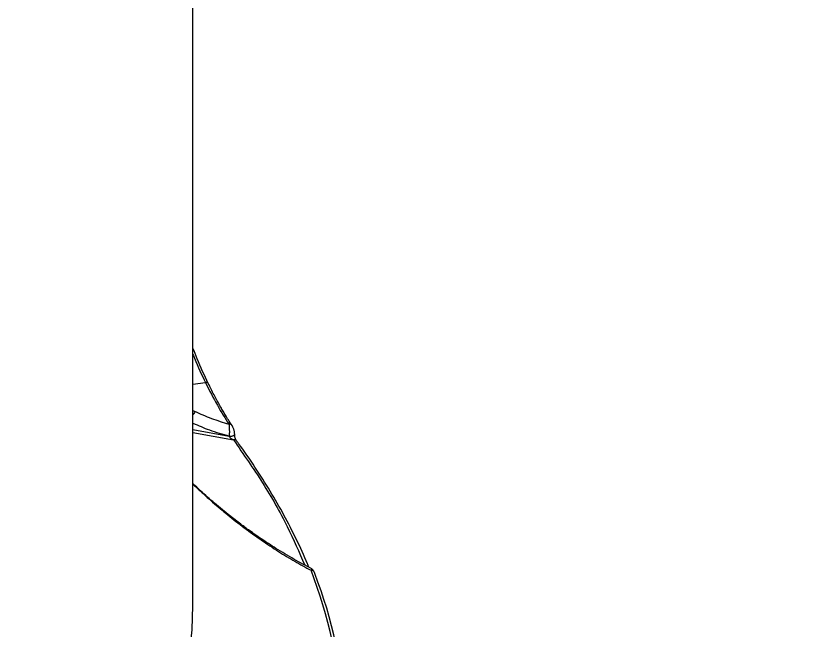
# Model space of a CAD drawing. Header units: millimetres. Extents: x -6332 to 8932, y -6739 to 7096.
# Drawn here: x -1508 to -1311.8, y -1421.5 to -1270.2 of the extents above; entities that cross this region are included whole.
import ezdxf

# ---------------------------------------------------------------- set-up
doc = ezdxf.new("R2010")
doc.units = ezdxf.units.MM
for name, color, linetype in [('DIKOM_ОБЪЕКТ', 7, 'Continuous'), ('DIKOM_РАЗМЕР_ЗОНА', 7, 'Continuous'), ('DIKOM_РАЗМЕР_ОБЪЕКТА', 7, 'Continuous')]:
    doc.layers.add(name, color=color, linetype=linetype)
doc.styles.add('style1', font='arial.ttf', dxfattribs={"width": 0.8})
doc.dimstyles.new('1-50', dxfattribs={"dimtxt": 300, "dimasz": 200, "dimexe": 100, "dimexo": 0, "dimgap": 100, "dimtad": 1, "dimtxsty": 'style1', "dimcen": 200, "dimclrd": 7, "dimclre": 7, "dimclrt": 7, "dimadec": 1, "dimazin": 2, "dimtfac": 1, "dimtmove": 0, "dimatfit": 2, "dimfxl": 0, "dimlwd": 25, "dimlwe": 18, "dimarcsym": 0})

# ---------------------------------------------------------------- blocks, each defined once
blk = doc.blocks.new('*D9')
at = {"layer": 'Defpoints', "color": 0, "transparency": 16777216}
for p in [(777.17, 5593.97), (-4228.73, -3389.78), (7301.72, -3389.78)]:
    blk.add_point(p, dxfattribs=at)
at = {"layer": 'DIKOM_РАЗМЕР_ОБЪЕКТА', "color": 7, "lineweight": 18, "transparency": 16777216}
for p, q in [((777.17, 5593.97), (7401.72, 5593.97)), ((-4228.73, -3389.78), (7401.72, -3389.78))]:
    blk.add_line(p, q, dxfattribs=at)
at = {"layer": 'DIKOM_РАЗМЕР_ОБЪЕКТА', "color": 7, "lineweight": 25, "transparency": 16777216}
blk.add_line((7301.72, 5393.97), (7301.72, -3189.78), dxfattribs=at)
at = {"layer": 'DIKOM_РАЗМЕР_ОБЪЕКТА', "color": 7, "transparency": 16777216}
for points in [[(7268.39, 5393.97), (7335.06, 5393.97), (7301.72, 5593.97)], [(7268.39, -3189.78), (7335.06, -3189.78), (7301.72, -3389.78)]]:
    blk.add_solid(points, dxfattribs=at)
at = {"layer": 'DIKOM_РАЗМЕР_ОБЪЕКТА', "color": 7, "transparency": 16777216, "insert": (7048.55, 1153.71), "char_height": 300, "attachment_point": 5, "rotation": 90, "style": 'style1'}
blk.add_mtext('9000', dxfattribs=at)
blk = doc.blocks.new('*D10')
at = {"layer": 'Defpoints', "color": 0, "transparency": 16777216}
for p in [(4034.78, 3636.59), (-4490.85, -1960.46), (4034.78, -5533.39)]:
    blk.add_point(p, dxfattribs=at)
at = {"layer": 'DIKOM_РАЗМЕР_ОБЪЕКТА', "color": 7, "lineweight": 18, "transparency": 16777216}
for p, q in [((4034.78, 3636.59), (4034.78, -5633.39)), ((-4490.85, -1960.46), (-4490.85, -5633.39))]:
    blk.add_line(p, q, dxfattribs=at)
at = {"layer": 'DIKOM_РАЗМЕР_ОБЪЕКТА', "color": 7, "lineweight": 25, "transparency": 16777216}
blk.add_line((-4290.85, -5533.39), (3834.78, -5533.39), dxfattribs=at)
at = {"layer": 'DIKOM_РАЗМЕР_ОБЪЕКТА', "color": 7, "transparency": 16777216}
for points in [[(-4290.85, -5500.05), (-4290.85, -5566.72), (-4490.85, -5533.39)], [(3834.78, -5500.05), (3834.78, -5566.72), (4034.78, -5533.39)]]:
    blk.add_solid(points, dxfattribs=at)
at = {"layer": 'DIKOM_РАЗМЕР_ОБЪЕКТА', "color": 7, "transparency": 16777216, "insert": (308.03, -5280.21), "char_height": 300, "attachment_point": 5, "style": 'style1'}
blk.add_mtext('8500', dxfattribs=at)
blk = doc.blocks.new('*D11')
at = {"layer": 'Defpoints', "color": 0, "transparency": 16777216}
for p in [(1114.35, 7096.35), (-4349.59, -4627.34), (8831.76, -4627.34)]:
    blk.add_point(p, dxfattribs=at)
at = {"layer": 'DIKOM_РАЗМЕР_ЗОНА', "color": 7, "lineweight": 18, "transparency": 16777216}
for p, q in [((1114.35, 7096.35), (8931.76, 7096.35)), ((-4349.59, -4627.34), (8931.76, -4627.34))]:
    blk.add_line(p, q, dxfattribs=at)
at = {"layer": 'DIKOM_РАЗМЕР_ЗОНА', "color": 7, "lineweight": 25, "transparency": 16777216}
blk.add_line((8831.76, 6896.35), (8831.76, -4427.34), dxfattribs=at)
at = {"layer": 'DIKOM_РАЗМЕР_ЗОНА', "color": 7, "transparency": 16777216}
for points in [[(8798.42, 6896.35), (8865.09, 6896.35), (8831.76, 7096.35)], [(8798.42, -4427.34), (8865.09, -4427.34), (8831.76, -4627.34)]]:
    blk.add_solid(points, dxfattribs=at)
at = {"layer": 'DIKOM_РАЗМЕР_ЗОНА', "color": 7, "transparency": 16777216, "insert": (8578.59, 1308.2), "char_height": 300, "attachment_point": 5, "rotation": 90, "style": 'style1'}
blk.add_mtext('11750', dxfattribs=at)
blk = doc.blocks.new('*D12')
at = {"layer": 'Defpoints', "color": 0, "transparency": 16777216}
for p in [(6134.38, 3354.85), (-6332, -2644.93), (6134.38, -6639)]:
    blk.add_point(p, dxfattribs=at)
at = {"layer": 'DIKOM_РАЗМЕР_ЗОНА', "color": 7, "lineweight": 18, "transparency": 16777216}
for p, q in [((6134.38, 3354.85), (6134.38, -6739)), ((-6332, -2644.93), (-6332, -6739))]:
    blk.add_line(p, q, dxfattribs=at)
at = {"layer": 'DIKOM_РАЗМЕР_ЗОНА', "color": 7, "lineweight": 25, "transparency": 16777216}
blk.add_line((-6132, -6639), (5934.38, -6639), dxfattribs=at)
at = {"layer": 'DIKOM_РАЗМЕР_ЗОНА', "color": 7, "transparency": 16777216}
for points in [[(-6132, -6605.67), (-6132, -6672.33), (-6332, -6639)], [(5934.38, -6605.67), (5934.38, -6672.33), (6134.38, -6639)]]:
    blk.add_solid(points, dxfattribs=at)
at = {"layer": 'DIKOM_РАЗМЕР_ЗОНА', "color": 7, "transparency": 16777216, "insert": (-98.81, -6385.83), "char_height": 300, "attachment_point": 5, "style": 'style1'}
blk.add_mtext('12500', dxfattribs=at)

msp = doc.modelspace()

# ---------------------------------------------------------------- linework, layer by layer
at = {"layer": 'DIKOM_ОБЪЕКТ', "color": 7, "linetype": 'Continuous', "lineweight": 15}
for p, q in [((-1464.33, -1414.707), (-1464.33, -1152.578)), ((-1464.33, -1361.093), (-1461.244, -1360.721)), ((-1463.857, -1367.858), (-1464.33, -1367.645)), ((-1464.33, -1372.308), (-1455.384, -1373.967)), ((-1464.33, -1373.011), (-1454.343, -1374.863)), ((-1455.384, -1373.893), (-1455.384, -1373.967)), ((-1454.045, -1373.408), (-1454.048, -1373.372)), ((-1454.045, -1373.483), (-1454.045, -1373.408))]:
    msp.add_line(p, q, dxfattribs=at)
at = {"layer": 'DIKOM_ОБЪЕКТ', "color": 7, "linetype": 'Continuous', "lineweight": 15, "flags": 128}
for points in [[(-1455.384, -1373.893), (-1455.106, -1373.922), (-1454.822, -1373.91), (-1454.557, -1373.857), (-1454.331, -1373.769), (-1454.163, -1373.651), (-1454.066, -1373.513), (-1454.045, -1373.408)], [(-1454.045, -1373.483), (-1454.066, -1373.588), (-1454.163, -1373.725), (-1454.331, -1373.843), (-1454.557, -1373.933), (-1454.822, -1373.985), (-1455.106, -1373.997), (-1455.384, -1373.967)], [(-1509.837, -1507.837), (-1504.479, -1502.508), (-1499.439, -1497.098), (-1494.721, -1491.61), (-1490.331, -1486.052), (-1486.272, -1480.427), (-1482.548, -1474.741), (-1479.162, -1468.999), (-1476.118, -1463.206), (-1473.419, -1457.368), (-1471.066, -1451.491), (-1469.062, -1445.579), (-1467.41, -1439.639), (-1466.11, -1433.676), (-1465.163, -1427.694), (-1464.572, -1421.701), (-1464.335, -1415.701), (-1464.33, -1414.707)]]:
    msp.add_lwpolyline(points, dxfattribs=at)
at = {"layer": 'DIKOM_ОБЪЕКТ', "color": 7, "linetype": 'Continuous', "lineweight": 15}
for centre, radius, start, end in [((-1461.036, -1361.298), 0.613, 37.32287, 109.85024), ((-1455.28, -1371.734), 0.738, 35.90707, 101.64314), ((-1454.152, -1375.657), 0.817, 46.8535, 103.479), ((-1453.76, -1375.302), 0.293, 15.34521, 55.27721), ((-1435.146, -1407.917), 0.887, 36.34322, 94.58163), ((-1544.889, -1449.666), 117.667, 3.62986, 21.24286), ((-1435.018, -1407.792), 0.71, 359.68726, 34.34245), ((-1544.217, -1450.523), 117.922, 3.63031, 21.24346)]:
    msp.add_arc(centre, radius, start, end, dxfattribs=at)
for points, knots in [([(-1460.548, -1360.925), (-1461.49, -1358.954), (-1462.793, -1356.225), (-1463.996, -1353.106), (-1464.33, -1352.241)], [0, 0, 0, 0, 0.7223984, 1, 1, 1, 1]), ([(-1464.33, -1353.79), (-1464.214, -1354.089), (-1463.236, -1356.596), (-1462.177, -1358.789), (-1461.244, -1360.721)], [0, 0, 0, 0, 0.118997, 1, 1, 1, 1]), ([(-1461.244, -1360.721), (-1460.268, -1362.655), (-1458.314, -1366.525), (-1456.391, -1369.516), (-1455.429, -1371.012)], [0, 0, 0, 0, 0.4999585, 1, 1, 1, 1]), ([(-1457.209, -1367.239), (-1457.244, -1367.179), (-1457.528, -1366.691), (-1458.172, -1365.541), (-1459.252, -1363.539), (-1460.079, -1361.871), (-1460.548, -1360.925)], [0, 0, 0, 0, 0.0316582, 0.2560324, 0.5781054, 1, 1, 1, 1]), ([(-1454.683, -1371.302), (-1454.987, -1370.842), (-1455.534, -1370.015), (-1456.277, -1368.818), (-1456.815, -1367.919), (-1457.106, -1367.416), (-1457.209, -1367.239)], [0, 0, 0, 0, 0.3654009, 0.6580979, 0.8795107, 1, 1, 1, 1]), ([(-1463.857, -1367.858), (-1463.948, -1368), (-1464.088, -1368.218), (-1464.26, -1368.529), (-1464.325, -1368.656), (-1464.33, -1368.667)], [0, 0, 0, 0, 0.6303038, 0.9703816, 1, 1, 1, 1]), ([(-1455.429, -1371.012), (-1456.859, -1370.581), (-1459.713, -1369.722), (-1462.478, -1368.479), (-1463.857, -1367.858)], [0, 0, 0, 0, 0.5009241, 1, 1, 1, 1]), ([(-1464.33, -1370.707), (-1462.992, -1371.297), (-1460.06, -1372.589), (-1457.03, -1373.434), (-1455.384, -1373.893)], [0, 0, 0, 0, 0.4566329, 1, 1, 1, 1]), ([(-1455.429, -1371.012), (-1455.416, -1371.171), (-1455.39, -1371.493), (-1455.371, -1372.087), (-1455.365, -1372.614), (-1455.364, -1373.044), (-1455.37, -1373.487), (-1455.379, -1373.756), (-1455.384, -1373.893)], [0, 0, 0, 0, 0.2317631, 0.4695345, 0.5944462, 0.7244994, 0.859852, 1, 1, 1, 1]), ([(-1454.047, -1373.436), (-1454.051, -1373.333), (-1454.06, -1373.131), (-1454.117, -1372.788), (-1454.194, -1372.462), (-1454.311, -1372.072), (-1454.477, -1371.645), (-1454.615, -1371.415), (-1454.683, -1371.302)], [0, 0, 0, 0, 0.1398783, 0.2762168, 0.4064873, 0.5315649, 0.7690091, 1, 1, 1, 1]), ([(-1455.384, -1373.967), (-1455.382, -1373.99), (-1455.376, -1374.038), (-1455.319, -1374.158), (-1455.169, -1374.338), (-1454.832, -1374.614), (-1454.539, -1374.763), (-1454.343, -1374.863)], [0, 0, 0, 0, 0.0480338, 0.1035548, 0.2505283, 0.500216, 1, 1, 1, 1]), ([(-1454.343, -1374.863), (-1451.882, -1378.387), (-1446.961, -1385.435), (-1441.118, -1395.746), (-1438.141, -1402.565), (-1436.76, -1405.729)], [0, 0, 0, 0, 0.3488806, 0.6978076, 1, 1, 1, 1]), ([(-1453.592, -1375.063), (-1453.654, -1374.968), (-1453.774, -1374.781), (-1453.921, -1374.398), (-1454.008, -1374.032), (-1454.044, -1373.729), (-1454.046, -1373.584), (-1454.047, -1373.511)], [0, 0, 0, 0, 0.2705673, 0.5309379, 0.7721101, 0.8859199, 1, 1, 1, 1]), ([(-1435.765, -1406.262), (-1435.874, -1405.984), (-1436.775, -1403.692), (-1438.787, -1399.413), (-1441.829, -1393.43), (-1445.234, -1387.475), (-1449.005, -1381.562), (-1451.789, -1377.447), (-1453.407, -1375.321), (-1453.551, -1375.132)], [0, 0, 0, 0, 0.0261704, 0.2158355, 0.4062362, 0.5973162, 0.7890038, 0.9812379, 1, 1, 1, 1]), ([(-1435.015, -1406.665), (-1436.485, -1405.897), (-1439.449, -1404.35), (-1443.62, -1401.82), (-1447.277, -1399.429), (-1450.152, -1397.415), (-1452.271, -1395.856), (-1453.913, -1394.606), (-1455.424, -1393.425), (-1457.134, -1392.046), (-1459.533, -1390.035), (-1461.982, -1387.897), (-1463.721, -1386.228), (-1464.33, -1385.644)], [0, 0, 0, 0, 0.1461922, 0.294577, 0.4172655, 0.5144946, 0.5862775, 0.6336721, 0.6828197, 0.7418562, 0.8108824, 0.9337714, 1, 1, 1, 1]), ([(-1464.33, -1385.767), (-1464.063, -1386.026), (-1463.159, -1386.903), (-1461.546, -1388.387), (-1458.971, -1390.686), (-1455.681, -1393.451), (-1451.685, -1396.574), (-1447.494, -1399.599), (-1443.332, -1402.355), (-1439.229, -1404.86), (-1436.557, -1406.307), (-1435.217, -1407.033)], [0, 0, 0, 0, 0.0290629, 0.0983856, 0.1727704, 0.3030202, 0.4435031, 0.5864578, 0.7319856, 0.8655732, 1, 1, 1, 1]), ([(-1435.025, -1406.689), (-1435.054, -1406.697), (-1435.111, -1406.713), (-1435.182, -1406.927), (-1435.217, -1407.033)], [0, 0, 0, 0, 0.5032991, 1, 1, 1, 1]), ([(-1434.432, -1407.392), (-1434.487, -1407.297), (-1434.597, -1407.111), (-1434.77, -1406.906), (-1434.919, -1406.753), (-1434.987, -1406.709), (-1435.022, -1406.687)], [0, 0, 0, 0, 0.2516612, 0.4977638, 0.7447024, 1, 1, 1, 1])]:
    msp.add_open_spline(points, degree=3, knots=knots, dxfattribs=at)

# ---------------------------------------------------------------- dimensions: what is measured, and where the dimension line sits
at = {"layer": 'DIKOM_РАЗМЕР_ЗОНА'}
dim = msp.add_linear_dim(base=(8831.757, -4627.344), p1=(1114.346, 7096.351), p2=(-4349.589, -4627.344), angle=90, text='11750', dimstyle='1-50', dxfattribs=at)
dim.commit()
dim.dimension.update_dxf_attribs({"geometry": '*D11', "text_midpoint": (8831.757, 1308.196), "dimtype": 160})
dim = msp.add_linear_dim(base=(6134.379, -6639), p1=(-6332, -2644.933), p2=(6134.379, 3354.853), text='12500', dimstyle='1-50', dxfattribs=at)
dim.commit()
dim.dimension.update_dxf_attribs({"geometry": '*D12', "text_midpoint": (-98.81, -6639), "dimtype": 160})
at = {"layer": 'DIKOM_РАЗМЕР_ОБЪЕКТА'}
dim = msp.add_linear_dim(base=(7301.722, -3389.779), p1=(777.17, 5593.968), p2=(-4228.728, -3389.779), angle=90, text='9000', dimstyle='1-50', dxfattribs=at)
dim.commit()
dim.dimension.update_dxf_attribs({"geometry": '*D9', "text_midpoint": (7301.722, 1153.714), "dimtype": 160})
dim = msp.add_linear_dim(base=(4034.777, -5533.386), p1=(-4490.848, -1960.464), p2=(4034.777, 3636.587), text='8500', dimstyle='1-50', dxfattribs=at)
dim.commit()
dim.dimension.update_dxf_attribs({"geometry": '*D10', "text_midpoint": (308.034, -5533.386), "dimtype": 160})

doc.saveas('drawing.dxf')
